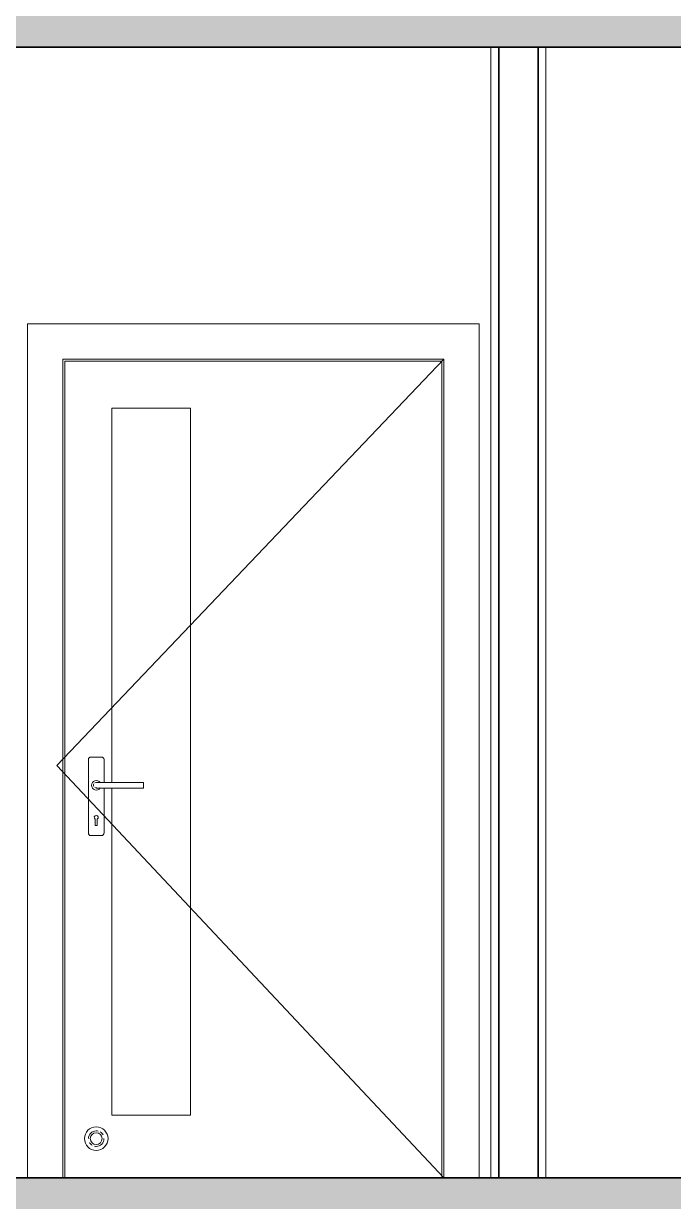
# Model space of a CAD drawing. Header units: millimetres. Extents: x 1373 to 40779, y 1939 to 6439.
# Drawn here: x 25418.3 to 25583.8, y 3569.8 to 3869.8 of the extents above; entities that cross this region are included whole.
import ezdxf

# ---------------------------------------------------------------- set-up
doc = ezdxf.new("R2010")
doc.units = ezdxf.units.MM
for name, color, linetype, lineweight in [('A-AREA-IDEN', 2, 'Continuous', 18), ('A-DETL', 6, 'Continuous', 30), ('A-DETL-GENF', 92, 'Continuous', 18), ('A-DOOR', 31, 'Continuous', 18), ('A-DOOR-FRAM', 31, 'Continuous', 18), ('A-FLOR-FNSH', 192, 'Continuous', 35), ('A-WALL', 20, 'Continuous', 9), ('A-WALL-FNSH', 113, 'Continuous', 18), ('YAZI', 2, 'Continuous', 18)]:
    doc.layers.add(name, color=color, linetype=linetype, lineweight=lineweight)

# ---------------------------------------------------------------- blocks, each defined once
blk = doc.blocks.new('_MB_KAPI_CAMLI_B - _m_kapı_100_camlı-V30-Schnitt 1')
at = {"layer": 'A-DOOR'}
for p, q in [((646.85, -95), (745.35, 8.5)), ((744.85, 8), (648.85, 8)), ((648.85, -200), (648.85, 8)), ((744.85, 8), (744.85, -200)), ((660.85, -4), (660.85, -99.34)), ((660.85, -4), (680.85, -4)), ((680.85, -184), (680.85, -4)), ((658.18, -92.81), (655.52, -92.81)), ((646.85, -95), (745.35, -200)), ((654.85, -93.48), (654.85, -112.14)), ((658.85, -99.33), (658.85, -93.48)), ((668.85, -99.3), (657.85, -99.3)), ((657.85, -100.7), (668.85, -100.7)), ((658.85, -112.14), (658.85, -100.68)), ((660.85, -100.68), (660.85, -184)), ((668.85, -100), (668.85, -99.3)), ((668.85, -100.7), (668.85, -100)), ((656.6, -110.24), (656.6, -108.61)), ((657.1, -110.24), (656.6, -110.24)), ((657.1, -108.61), (657.1, -110.24)), ((655.52, -112.81), (658.18, -112.81)), ((660.85, -184), (680.85, -184))]:
    blk.add_line(p, q, dxfattribs=at)
at = {"layer": 'A-DOOR', "flags": 128}
for points in [[(657.85, -99.3), (657.81, -99.3), (657.77, -99.3), (657.73, -99.3), (657.69, -99.3), (657.65, -99.3), (657.61, -99.3), (657.58, -99.3), (657.54, -99.3), (657.5, -99.3), (657.46, -99.3), (657.43, -99.3), (657.39, -99.3), (657.35, -99.3), (657.32, -99.3), (657.29, -99.3), (657.25, -99.3), (657.22, -99.3), (657.19, -99.3), (657.16, -99.3), (657.13, -99.3), (657.11, -99.3), (657.08, -99.3), (657.06, -99.3), (657.03, -99.3), (657.01, -99.3), (656.99, -99.3), (656.97, -99.3), (656.95, -99.3), (656.93, -99.3), (656.92, -99.3), (656.91, -99.3), (656.89, -99.3), (656.88, -99.3), (656.87, -99.3), (656.87, -99.3), (656.86, -99.3), (656.86, -99.3), (656.85, -99.3), (656.85, -99.3)], [(656.85, -100.7), (656.85, -100.7), (656.85, -100.7), (656.86, -100.7), (656.86, -100.7), (656.87, -100.7), (656.88, -100.7), (656.89, -100.7), (656.9, -100.7), (656.92, -100.7), (656.93, -100.7), (656.95, -100.7), (656.96, -100.7), (656.98, -100.7), (657, -100.7), (657.03, -100.7), (657.05, -100.7), (657.07, -100.7), (657.1, -100.7), (657.13, -100.7), (657.15, -100.7), (657.18, -100.7), (657.21, -100.7), (657.25, -100.7), (657.28, -100.7), (657.31, -100.7), (657.35, -100.7), (657.38, -100.7), (657.42, -100.7), (657.45, -100.7), (657.49, -100.7), (657.53, -100.7), (657.56, -100.7), (657.6, -100.7), (657.64, -100.7), (657.68, -100.7), (657.72, -100.7), (657.76, -100.7), (657.8, -100.7), (657.84, -100.7), (657.85, -100.7)]]:
    blk.add_lwpolyline(points, dxfattribs=at)
at = {"layer": 'A-DOOR'}
for centre, radius, start, end in [((655.52, -93.48), 0.668, 90, 180), ((658.18, -93.48), 0.668, 0, 90), ((656.85, -100), 1.22, 33.8637, 180), ((656.85, -100), 1.22, 180, 326.1332), ((656.85, -100), 0.7, 150, 180), ((656.85, -100), 0.7, 180, 210), ((656.85, -100), 0.7, 75, 120), ((656.85, -100), 0.7, 240, 285), ((656.85, -108.17), 0.5, 300, 240), ((655.52, -112.14), 0.668, 180, 270), ((658.18, -112.14), 0.668, 270, 360), ((656.85, -190), 3, 90, 270), ((656.85, -190), 1.98, 90, 180), ((656.85, -190), 1.5, 90, 270), ((656.85, -190), 3, 270, 90), ((656.85, -190), 1.98, 74.9562, 90), ((656.85, -190), 1.5, 270, 90), ((656.85, -190), 1.98, 29.1253, 59.698), ((656.85, -190), 1.98, 209.1253, 239.698), ((656.85, -190), 1.98, 258.1584, 270), ((656.85, -190), 1.98, 270, 0)]:
    blk.add_arc(centre, radius, start, end, dxfattribs=at)
at = {"layer": 'A-DOOR-FRAM'}
for p, q in [((754.35, 17.5), (639.35, 17.5)), ((639.35, 17.5), (639.35, -200)), ((754.35, -200), (754.35, 17.5)), ((648.35, -200), (648.35, 8.5)), ((648.35, 8.5), (745.35, 8.5)), ((648.85, 8), (648.85, -200)), ((648.85, 8), (744.85, 8)), ((744.85, 8), (744.85, -200)), ((745.35, 8.5), (745.35, -200))]:
    blk.add_line(p, q, dxfattribs=at)
blk = doc.blocks.new('A$Cb0e8746a')
at = {"layer": 'YAZI', "linetype": 'Continuous', "lineweight": 0}
for p, q in [((0.02, 171.86), (150.05, 171.86)), ((0.02, 171.86), (0.09, 0)), ((150.05, 156.33), (0.02, 156.33)), ((150.05, 140.15), (0.02, 140.15)), ((150.05, 124.15), (0.02, 124.15)), ((150.05, 107.74), (0.02, 107.74)), ((150.05, 92.15), (0, 92.15))]:
    blk.add_line(p, q, dxfattribs=at)

msp = doc.modelspace()

# ---------------------------------------------------------------- hatches: boundary and pattern name
at = {"layer": 'A-DETL-GENF'}
h = msp.add_hatch(dxfattribs=at)
h.set_pattern_fill('ANSI33', color=153, style=0)
h.set_pattern_definition([(45, (-4726.611, 6394.9317), (-4.490128, 4.490128), []), (45, (-4722.121, 6394.9317), (-4.490128, 4.490128), [3.175, -1.5875])])
h.paths.add_polyline_path([(24984.31, 3275.76), (24984.31, 5063.76), (25234.31, 5063.76), (25234.31, 5025.76), (25259.31, 5025.76), (25259.31, 5063.76), (25834.6, 5063.76), (25834.6, 5025.76), (25859.6, 5025.76), (25859.6, 5063.76), (26040.63, 5063.76), (26040.63, 5075.76), (25234.31, 5075.76), (24984.31, 5075.76), (24984.31, 5240.76), (24744.31, 5240.76), (24744.31, 5075.76), (23644.59, 5075.76), (23644.59, 5063.76), (23774.59, 5063.76), (23774.59, 5025.76), (23799.59, 5025.76), (23799.59, 5063.76), (24289.31, 5063.76), (24289.31, 5025.76), (24314.31, 5025.76), (24314.31, 5063.76), (24744.31, 5063.76), (24744.31, 4775.76), (23674.32, 4775.76), (23674.32, 4763.76), (23774.59, 4763.76), (23774.59, 4725.76), (23799.59, 4725.76), (23799.59, 4763.76), (24289.31, 4763.76), (24289.31, 4725.76), (24314.31, 4725.76), (24314.31, 4763.76), (24744.31, 4763.76), (24744.31, 4475.76), (23674.32, 4475.76), (23674.32, 4463.76), (23774.59, 4463.76), (23774.59, 4425.76), (23799.59, 4425.76), (23799.59, 4463.76), (24289.31, 4463.76), (24289.31, 4425.76), (24314.31, 4425.76), (24314.31, 4463.76), (24744.31, 4463.76), (24744.31, 4175.76), (23674.32, 4175.76), (23674.32, 4163.76), (23774.59, 4163.76), (23774.59, 4125.76), (23799.59, 4125.76), (23799.59, 4163.76), (24289.31, 4163.76), (24289.31, 4125.76), (24314.31, 4125.76), (24314.31, 4163.76), (24744.31, 4163.76), (24744.31, 3875.76), (23674.32, 3875.76), (23674.32, 3863.76), (23774.59, 3863.76), (23774.59, 3825.76), (23799.59, 3825.76), (23799.59, 3863.76), (24289.31, 3863.76), (24289.31, 3825.76), (24314.31, 3825.76), (24314.31, 3863.76), (24744.31, 3863.76), (24744.31, 3575.76), (23774.59, 3575.76), (23774.59, 3545.76), (23474.27, 3545.76), (23474.28, 3275.76), (23474.28, 3245.76), (23774.59, 3245.76), (23774.59, 3215.76), (24744.31, 3215.76), (24744.31, 3085.76), (24984.31, 3085.76), (24984.31, 3215.76), (25859.6, 3215.76), (25909.6, 3215.76), (25909.6, 3275.76), (25859.6, 3275.76), (25859.6, 3575.76), (25835.46, 3575.76), (25234.31, 3575.76), (25234.31, 3525.76), (25259.31, 3525.76), (25259.31, 3563.76), (25835.46, 3563.76), (25835.46, 3275.76)])
h.paths.add_polyline_path([(24959.31, 3125.76), (24769.31, 3125.76), (24769.31, 3275.76), (24769.31, 5225.76), (24959.31, 5225.76), (24959.31, 4775.76), (24959.31, 3275.76)], flags=16)
h.paths.add_polyline_path([(24744.31, 3275.76), (23499.27, 3275.76), (23499.27, 3531.13), (23774.59, 3531.13), (23799.59, 3530.13), (23799.59, 3563.76), (24289.31, 3563.76), (24289.31, 3525.76), (24314.31, 3525.76), (24314.31, 3563.76), (24744.31, 3563.76)], flags=16)
h = msp.add_hatch(dxfattribs=at)
h.set_pattern_fill('ANSI33', color=153, style=0)
h.paths.add_polyline_path([(25859.6, 3863.76), (26010.6, 3863.76), (26010.6, 3875.76), (25234.31, 3875.76), (25234.31, 3825.76), (25259.31, 3825.76), (25259.31, 3863.76), (25834.6, 3863.76), (25834.6, 3825.76), (25859.6, 3825.76)])
h.paths.add_polyline_path([(25859.6, 4163.76), (26010.6, 4163.76), (26010.6, 4175.76), (25234.31, 4175.76), (25234.31, 4125.76), (25259.31, 4125.76), (25259.31, 4163.76), (25834.6, 4163.76), (25834.6, 4125.76), (25859.6, 4125.76)])
h.paths.add_polyline_path([(25859.6, 4463.76), (26010.6, 4463.76), (26010.6, 4475.76), (25234.31, 4475.76), (25234.31, 4425.76), (25259.31, 4425.76), (25259.31, 4463.76), (25834.6, 4463.76), (25834.6, 4425.76), (25859.6, 4425.76)])
h.paths.add_polyline_path([(25859.6, 4763.76), (26010.6, 4763.76), (26010.6, 4775.76), (25234.31, 4775.76), (25106.85, 4775.76), (25106.85, 4763.76), (25234.31, 4763.76), (25234.31, 4725.76), (25259.31, 4725.76), (25259.31, 4763.76), (25834.6, 4763.76), (25834.6, 4725.76), (25859.6, 4725.76)])

# ---------------------------------------------------------------- linework, layer by layer
at = {"layer": 'A-DETL'}
for points in [[(25234.31, 3875.76), (26010.6, 3875.76), (26010.6, 3863.76), (25859.6, 3863.76), (25859.6, 3825.76), (25834.6, 3825.76), (25834.6, 3863.76), (25259.31, 3863.76), (25259.31, 3825.76), (25234.31, 3825.76), (25234.31, 3875.76)], [(23774.59, 3575.76), (23774.59, 3545.76), (23474.27, 3545.76), (23474.28, 3275.76), (23474.28, 3245.76), (23774.59, 3245.76), (23774.59, 3215.76), (24744.31, 3215.76), (24744.31, 3085.76), (24984.31, 3085.76), (24984.31, 3215.76), (25859.6, 3215.76), (25909.6, 3215.76), (25909.6, 3275.76), (25859.6, 3275.76), (25859.6, 3575.76), (25835.46, 3575.76), (25234.31, 3575.76), (25234.31, 3525.76), (25259.31, 3525.76), (25259.31, 3563.76), (25835.46, 3563.76), (25835.46, 3275.76), (24984.31, 3275.76)]]:
    msp.add_lwpolyline(points, dxfattribs=at)
at = {"layer": 'A-FLOR-FNSH', "color": 250}
for p, q in [((25259.31, 3863.76), (25834.6, 3863.76)), ((25833.4, 3575.76), (25249.31, 3575.76))]:
    msp.add_line(p, q, dxfattribs=at)
at = {"layer": 'A-WALL', "lineweight": 35}
for p, q in [((25539.31, 3863.76), (25539.31, 3575.76)), ((25549.31, 3863.76), (25549.31, 3575.76))]:
    msp.add_line(p, q, dxfattribs=at)
at = {"layer": 'A-WALL-FNSH', "color": 7, "lineweight": 9}
for p, q in [((25537.31, 3863.76), (25537.31, 3575.76)), ((25551.31, 3575.76), (25551.31, 3863.76))]:
    msp.add_line(p, q, dxfattribs=at)

# ---------------------------------------------------------------- block references
at = {"layer": 'A-AREA-IDEN'}
msp.add_blockref('A$Cb0e8746a', (25283.96, 3837), dxfattribs=at)
at = {"layer": 'A-DOOR'}
msp.add_blockref('_MB_KAPI_CAMLI_B - _m_kapı_100_camlı-V30-Schnitt 1', (24779.96, 3775.76), dxfattribs=at)

doc.saveas('drawing.dxf')
